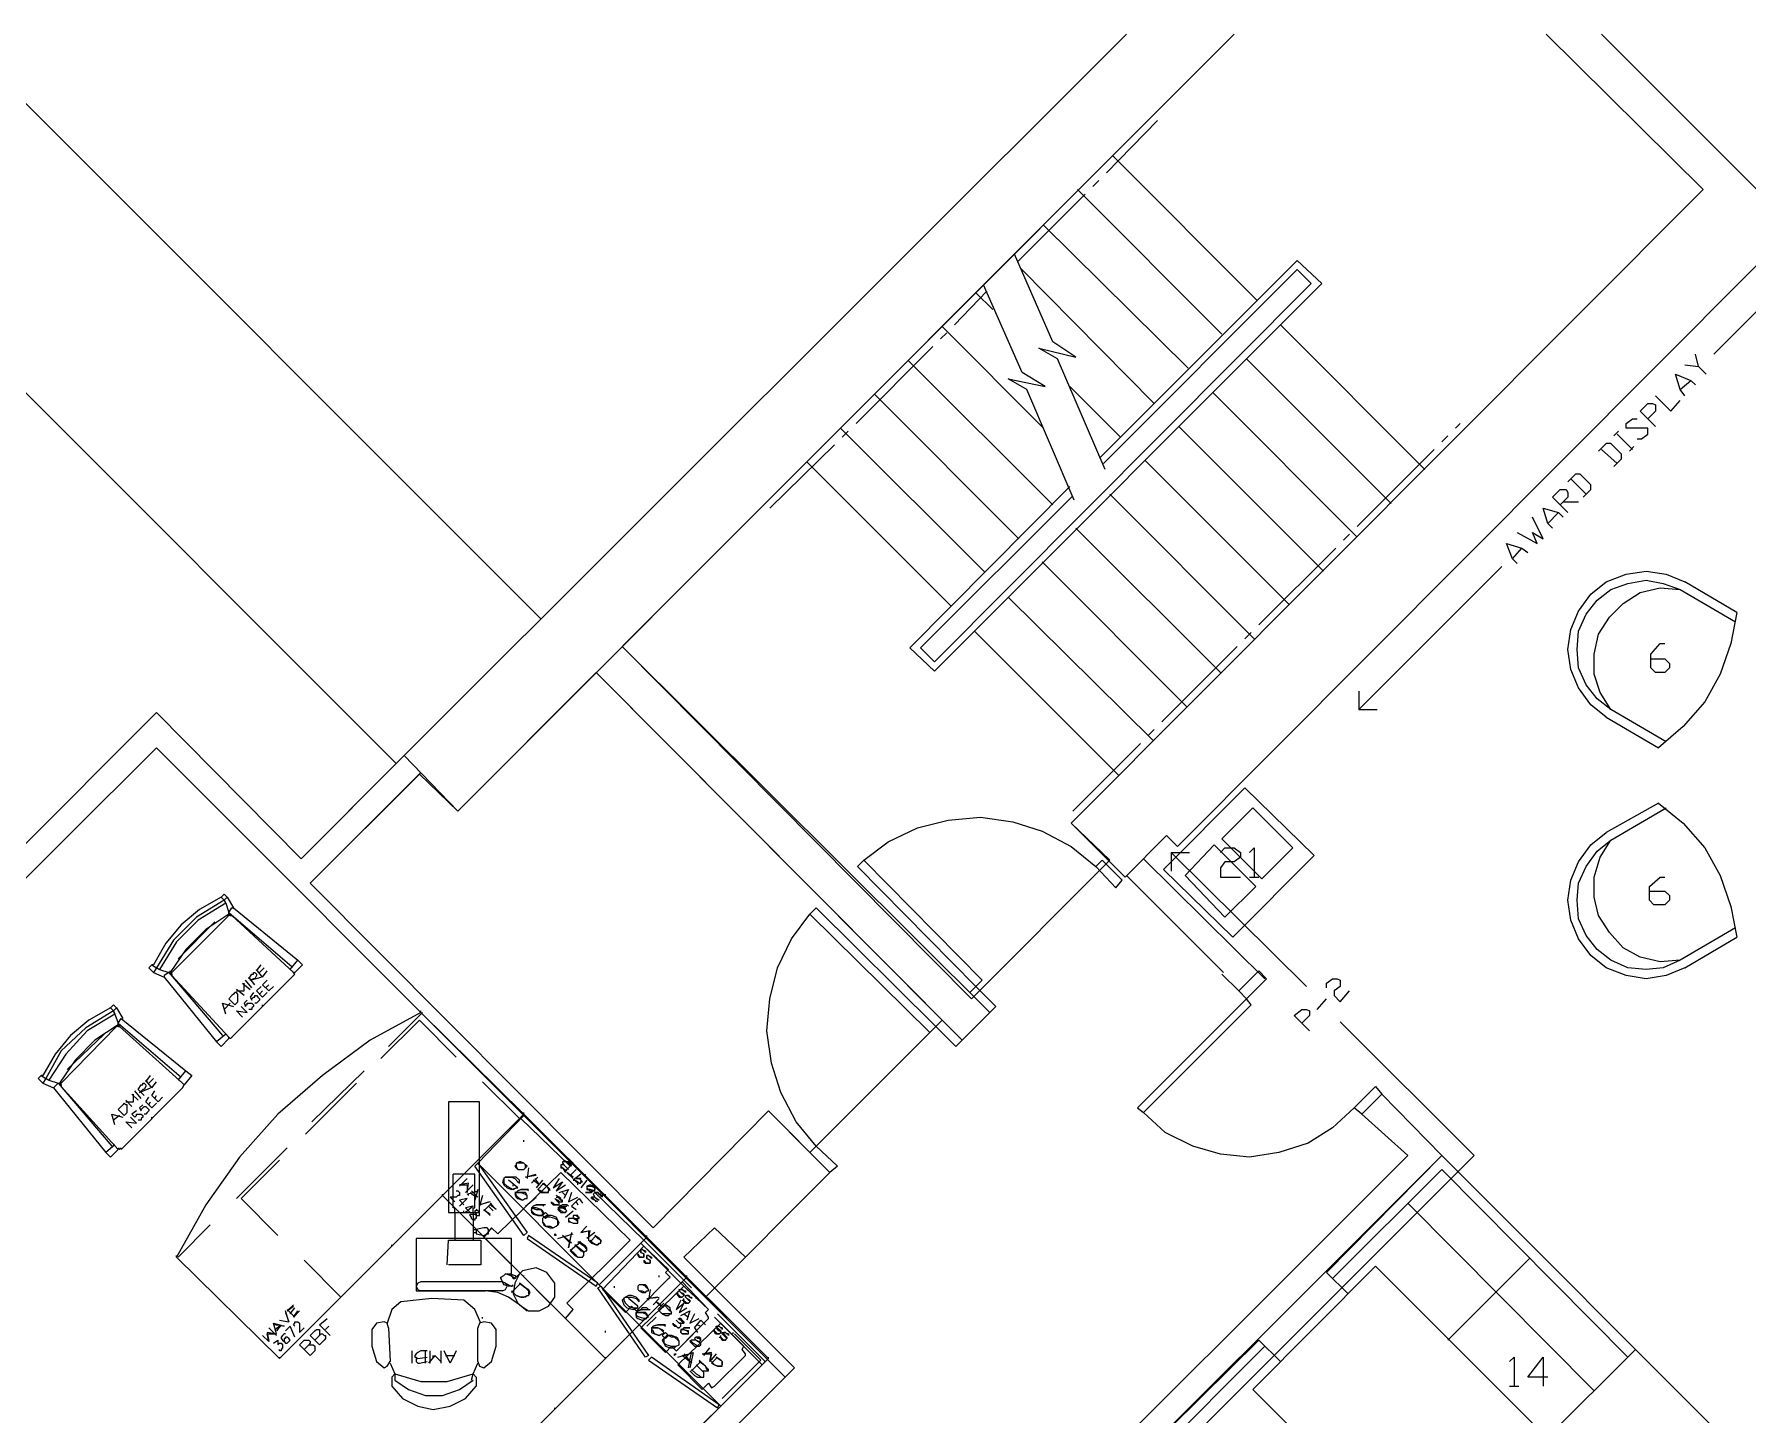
# Model space of a CAD drawing. Header units: feet. Extents: x -129 to 1418, y -45 to 813.
# Drawn here: x 693.4 to 1051.6, y 524.1 to 812.6 of the extents above; entities that cross this region are included whole.
import ezdxf

# ---------------------------------------------------------------- set-up
doc = ezdxf.new("R2010")
doc.units = ezdxf.units.FT
doc.layers.add('4TH_FLOOR_SQUARE_FOOTAGE', color=7, linetype='CONTINUOUS')

msp = doc.modelspace()

# ---------------------------------------------------------------- linework, layer by layer
at = {"layer": '4TH_FLOOR_SQUARE_FOOTAGE', "color": 7}
for points in [[(921.75, 812.57), (770.68, 661.82)], [(944.25, 812.57), (781.93, 650.25)], [(944.25, 812.57), (816.32, 684.64), (889.29, 611.03)], [(889.29, 611.03), (918.22, 639.96), (910.18, 647.68), (1042.29, 780.11), (1009.5, 812.57)], [(1042.29, 780.11), (1009.5, 812.57)], [(1057.4, 776.25), (1021.07, 812.57)], [(686.47, 803.25), (799.29, 690.43)], [(917.57, 783.64), (928.18, 794.57)], [(949.07, 756.96), (918.86, 787.18)], [(930.11, 645.11), (932.36, 642.86), (1072.5, 783.32), (1071.22, 784.61)], [(914.68, 780.75), (915.97, 782.03)], [(932.36, 642.86), (1072.5, 783.32)], [(898.93, 765), (913.07, 779.14)], [(910.18, 647.68), (1042.29, 780.11)], [(941.68, 749.89), (911.47, 780.11)], [(1074.43, 775.61), (1044.54, 745.71)], [(934.61, 742.82), (904.4, 772.71)], [(917.25, 721.61), (907.29, 744.75), (903.43, 747), (911.15, 745.07), (906.32, 748.28), (898.29, 766.61)], [(927.54, 735.43), (899.57, 763.71)], [(916.29, 724.18), (957.43, 765.32)], [(916.93, 722.89), (957.43, 763.39)], [(957.43, 765.32), (962.57, 760.5)], [(957.43, 763.39), (960.32, 760.5)], [(881.57, 681.43), (960.32, 760.5)], [(881.57, 679.5), (962.57, 760.5)], [(910.82, 715.18), (900.86, 738.32), (897, 740.57), (904.72, 738.96), (899.9, 741.86), (891.86, 760.18)], [(885.75, 751.82), (892.5, 758.89)], [(893.79, 755.03), (890.25, 758.57)], [(882.86, 748.93), (884.15, 750.21)], [(904.4, 730.28), (883.18, 751.5)], [(984.11, 721.61), (953.9, 751.82)], [(865.18, 731.25), (881.25, 747.32)], [(1041.32, 743.14), (1040.68, 745.71)], [(769.07, 660.21), (686.47, 742.82)], [(906.32, 714.21), (876.11, 744.43)], [(977.04, 714.53), (946.82, 744.75)], [(1038.43, 743.46), (1041.32, 743.14), (1042.93, 741.53)], [(920.47, 728.36), (909.86, 738.96)], [(1038.43, 737.03), (1037.47, 738.32), (1036.5, 741.53), (1039.72, 740.25), (1040.68, 739.28)], [(1037.47, 738.32), (1039.72, 740.25)], [(899.25, 707.14), (869.04, 737.36)], [(969.97, 707.46), (939.75, 737.68)], [(1032.32, 730.61), (1029.11, 733.82), (1030.72, 735.43), (1031.68, 735.43), (1032.32, 735.11), (1032.32, 733.82), (1030.72, 732.21)], [(1032.32, 737.03), (1035.54, 733.82), (1037.47, 736.07)], [(990.54, 730.28), (991.5, 731.25)], [(1028.47, 728.03), (1029.43, 728.03), (1030.72, 729), (1030.72, 730.28), (1026.22, 730.28), (1026.22, 731.25), (1027.5, 732.21), (1028.47, 732.21)], [(892.18, 700.07), (861.97, 730.28)], [(862.29, 728.36), (863.57, 729.64)], [(962.9, 700.39), (932.68, 730.61)], [(987.65, 727.39), (988.93, 728.68)], [(1023.65, 728.68), (1024.61, 729.64)], [(1024.29, 729), (1027.5, 725.78)], [(847.18, 713.57), (860.68, 726.75)], [(969.97, 709.71), (986.04, 725.78)], [(1023.65, 722.25), (1025.25, 723.86), (1025.25, 724.82), (1023, 727.07), (1022.04, 727.07), (1020.43, 725.46)], [(1021.07, 725.78), (1024.29, 722.89)], [(1026.86, 725.46), (1027.82, 726.43)], [(854.9, 723.21), (885.11, 693)], [(955.82, 693.32), (925.61, 723.53)], [(1017.22, 715.82), (1018.82, 717.43), (1018.82, 718.39), (1016.57, 720.64), (1015.61, 720.64), (1014, 719.03)], [(876.43, 684.32), (909.86, 718.07)], [(1014, 712.61), (1010.79, 715.82), (1012.4, 717.43), (1013.68, 717.43), (1014, 716.78), (1014, 715.82), (1012.4, 714.21)], [(1014.65, 719.68), (1017.86, 716.46)], [(878.68, 684.32), (910.5, 716.14)], [(948.43, 686.25), (918.22, 716.46)], [(1010.79, 709.39), (1009.82, 710.36), (1008.86, 713.57), (1012.07, 712.61), (1013.04, 711.64)], [(1013.04, 714.86), (1016.25, 714.86)], [(941.36, 679.18), (911.15, 709.39)], [(1003.4, 708.43), (1007.57, 706.18), (1006.61, 708.43), (1008.86, 707.14), (1006.61, 711.64)], [(1009.82, 710.36), (1012.07, 712.61)], [(967.07, 706.82), (968.36, 708.11)], [(1003.4, 702), (1002.43, 702.96), (1001.15, 706.18), (1004.36, 705.21), (1005.65, 704.25)], [(934.29, 672.11), (904.07, 702.32)], [(949.4, 689.14), (965.47, 705.21)], [(1002.43, 702.96), (1004.36, 705.21)], [(970.29, 671.46), (1000.18, 701.36)], [(1022.04, 669.86), (1018.82, 672.43), (1016.25, 675.96), (1014.65, 679.82), (1014, 684), (1014.65, 688.18), (1016.25, 692.03), (1018.82, 695.57), (1022.04, 698.14), (1026.22, 699.75), (1030.4, 700.39), (1034.57, 699.75), (1038.43, 698.14)], [(1023, 671.46), (1020.11, 673.71), (1017.86, 676.61), (1016.25, 680.14), (1015.93, 684), (1016.25, 687.86), (1017.86, 691.39), (1020.11, 694.28), (1023, 696.53), (1026.54, 697.82), (1030.4, 698.46), (1033.93, 697.82), (1037.47, 696.53)], [(1034.57, 664.71), (1023, 671.46), (1020.75, 675), (1019.47, 678.86), (1019.47, 683.03), (1020.43, 687.21), (1022.68, 690.75), (1025.57, 693.64), (1029.11, 695.89), (1033.29, 696.86), (1037.47, 696.53)], [(1037.47, 696.53), (1049.04, 689.78)], [(1049.36, 691.71), (1038.43, 698.14)], [(927.22, 665.03), (897, 694.93)], [(1049.36, 691.71), (1048.07, 685.28), (1045.82, 678.86), (1042.61, 673.07), (1038.11, 667.93), (1032.97, 663.43)], [(889.93, 687.86), (920.15, 657.64)], [(893.15, 608.14), (816.32, 684.64)], [(881.57, 679.5), (876.43, 684.32)], [(881.57, 681.43), (878.68, 684.32)], [(929.15, 668.89), (944.9, 684.64)], [(946.5, 686.25), (947.79, 687.53)], [(1031.36, 682.07), (1034.25, 682.07), (1035.22, 681.11), (1035.22, 680.14), (1034.25, 679.18), (1032.32, 679.18), (1031.36, 680.14), (1031.36, 683.03), (1033.29, 685.28), (1034.25, 685.28)], [(810.86, 679.18), (887.36, 602.36)], [(970.29, 675.32), (970.29, 671.46), (974.15, 671.46)], [(718.93, 670.82), (659.15, 611.03)], [(769.07, 660.21), (749.15, 640.28), (718.93, 670.82)], [(926.25, 666), (927.54, 667.28)], [(1022.04, 669.86), (1032.97, 663.43)], [(718.93, 663.43), (662.68, 607.5)], [(722.47, 659.89), (718.93, 663.43)], [(910.5, 650.25), (924.65, 664.39)], [(850.4, 531.96), (722.47, 659.89)], [(749.15, 640.28), (770.68, 661.82)], [(770.68, 661.82), (781.93, 650.25)], [(751.07, 635.14), (774.22, 658.28)], [(866.79, 639.96), (871.93, 643.82), (878.04, 646.71), (884.47, 648.32), (891.22, 648.96), (897.97, 648), (904.07, 646.07), (910.18, 642.86), (915.32, 638.68)], [(941.68, 644.46), (948.11, 650.89)], [(948.11, 650.89), (956.47, 642.53)], [(1032.97, 651.86), (1022.04, 645.75)], [(1023, 644.14), (1034.57, 650.89)], [(1032.97, 651.86), (1038.11, 647.68), (1042.61, 642.53), (1045.82, 636.75), (1048.07, 630.32), (1049.36, 623.89)], [(910.18, 647.68), (921.43, 636.43)], [(921.43, 636.43), (930.11, 645.11)], [(1038.43, 617.46), (1034.57, 615.86), (1030.4, 615.21), (1026.22, 615.86), (1022.04, 617.46), (1018.82, 620.03), (1016.25, 623.57), (1014.65, 627.43), (1014, 631.61), (1014.65, 635.78), (1016.25, 639.64), (1018.82, 643.18), (1022.04, 645.75)], [(959.36, 613.61), (931.07, 641.57), (931.07, 637.71)], [(931.07, 641.57), (934.93, 641.57)], [(948.75, 634.5), (940.07, 643.18), (933.97, 636.75)], [(941.36, 641.57), (942.32, 642.53), (944.25, 642.53), (945.54, 641.57), (945.54, 640.61), (944.25, 639.64), (942.32, 639.64), (941.36, 638.36), (941.36, 636.43), (945.54, 636.43)], [(941.68, 644.46), (950.04, 636.11)], [(947.47, 641.57), (948.43, 642.53), (948.43, 636.43)], [(950.04, 636.11), (956.47, 642.53)], [(1037.47, 619.07), (1033.93, 617.46), (1030.4, 617.14), (1026.54, 617.46), (1023, 619.07), (1020.11, 621.32), (1017.86, 624.21), (1016.25, 627.75), (1015.93, 631.61), (1016.25, 635.14), (1017.86, 638.68), (1020.11, 641.89), (1023, 644.14)], [(1049.04, 625.82), (1037.47, 619.07), (1033.29, 618.75), (1029.11, 619.71), (1025.57, 621.64), (1022.68, 624.86), (1020.43, 628.39), (1019.47, 632.25), (1019.47, 636.43), (1020.75, 640.61), (1023, 644.14)], [(925.29, 640.28), (950.68, 615.21)], [(846.86, 587.57), (822.75, 563.14), (751.07, 635.14)], [(921.75, 636.75), (942, 616.5)], [(942.32, 628.07), (933.97, 636.75)], [(942.32, 628.07), (948.75, 634.5)], [(947.47, 636.43), (949.4, 636.43)], [(1031.04, 633.53), (1034.25, 633.53), (1035.22, 632.57), (1035.22, 631.61), (1034.25, 630.64), (1032, 630.64), (1031.04, 631.61), (1031.04, 634.5), (1033.29, 636.43), (1034.25, 636.43)], [(732.43, 632.25), (727.93, 629.68), (724.07, 626.46), (720.86, 622.61), (718.29, 618.11), (717.97, 618.11), (717.32, 617.46), (718.29, 616.5), (720.54, 615.53), (731.47, 602.03), (732.43, 601.07), (734.04, 602.68), (734.04, 603), (734.36, 602.68), (734.68, 603)], [(733.07, 631.61), (727.29, 628.07), (722.47, 623.25), (718.93, 617.46), (718.29, 616.5)], [(733.4, 630.96), (727.61, 627.43), (723.11, 622.93), (719.57, 617.14)], [(732.43, 632.25), (733.07, 632.89), (733.72, 632.25), (735, 630), (748.5, 619.07), (749.47, 618.11), (747.86, 616.5), (747.54, 616.5)], [(732.43, 632.25), (733.07, 631.61), (733.4, 630.96)], [(733.4, 630.96), (733.07, 631.61), (733.72, 632.25)], [(733.4, 630.96), (734.04, 629.03), (747.22, 617.78)], [(734.04, 628.71), (729.22, 625.5), (725.04, 621.32), (721.82, 616.5), (721.5, 616.5)], [(734.04, 628.39), (722.15, 616.5)], [(723.43, 619.39), (731.15, 627.11)], [(734.36, 628.39), (733.72, 628.39)], [(734.04, 629.03), (734.68, 630), (735, 630)], [(734.04, 628.71), (734.04, 629.03)], [(734.04, 628.71), (734.04, 628.39)], [(734.36, 628.71), (734.36, 628.39), (734.68, 628.39)], [(747.54, 615.86), (747.86, 616.18), (747.54, 616.5), (734.68, 628.39)], [(856.82, 580.18), (852.65, 585.32), (849.43, 591.43), (847.5, 597.53), (846.54, 604.28), (847.18, 611.03), (848.79, 617.46), (851.68, 623.57), (855.54, 628.71)], [(1038.43, 617.46), (1049.36, 623.89)], [(717.97, 618.11), (718.93, 617.46), (719.57, 617.14)], [(719.57, 617.14), (718.93, 617.46)], [(719.57, 617.14), (721.5, 616.5), (732.75, 603.32)], [(721.5, 616.5), (720.54, 615.86), (720.54, 615.53)], [(721.82, 616.5), (721.82, 616.82)], [(721.82, 616.5), (722.15, 616.18)], [(721.82, 616.18), (722.15, 616.18), (722.15, 616.5)], [(722.15, 616.18), (722.15, 615.86)], [(738.22, 615.21), (738.86, 616.18), (739.18, 616.18), (739.18, 616.5), (739.5, 616.5), (739.82, 616.18), (739.82, 615.86), (739.5, 615.21), (739.18, 615.21), (738.54, 614.89), (740.79, 615.53)], [(739.82, 616.82), (740.79, 618.11)], [(741.11, 615.53), (739.82, 617.14)], [(741.43, 617.46), (740.47, 616.5)], [(741.11, 615.53), (742.07, 616.82)], [(746.9, 617.14), (748.5, 619.07)], [(945.22, 612.64), (941.68, 616.18)], [(949.4, 616.82), (945.22, 612.64)], [(951, 615.21), (949.4, 616.82)], [(734.04, 603), (722.15, 615.86)], [(747.54, 615.86), (734.68, 603)], [(735.65, 612.64), (737.25, 612.64), (737.25, 614.25)], [(737.25, 611.68), (735.65, 612.96)], [(736.93, 614.25), (738.54, 612.96)], [(738.86, 613.28), (737.57, 614.89)], [(739.5, 613.93), (738.22, 615.53)], [(741.11, 611.36), (739.82, 612.64), (740.79, 613.61)], [(740.47, 612), (741.11, 612.64)], [(742.4, 612.64), (741.11, 613.93), (742.07, 614.89)], [(741.75, 613.28), (742.4, 613.93)], [(742.4, 612.64), (743.36, 613.61)], [(947.79, 609.75), (946.82, 611.03), (945.22, 612.64)], [(946.82, 611.03), (951, 615.21)], [(963.54, 613.28), (963.54, 614.25), (964.82, 615.21), (965.79, 615.21), (966.43, 614.89), (966.43, 613.61), (965.15, 612.64), (965.15, 611.68), (966.43, 610.39), (968.36, 612.64)], [(709.29, 609.11), (704.79, 606.53), (700.93, 603.32), (697.72, 599.46), (695.15, 594.96), (694.82, 594.96), (694.18, 594.32), (695.15, 593.36), (697.4, 592.39), (708.32, 578.89), (709.29, 577.93), (710.9, 579.53)], [(709.29, 609.11), (709.93, 609.75), (710.57, 609.11), (711.86, 606.86)], [(709.29, 609.11), (709.93, 608.46), (710.25, 607.82)], [(710.25, 607.82), (709.93, 608.46), (710.57, 609.11)], [(733.4, 607.82), (732.75, 610.07), (735, 609.43)], [(734.36, 610.07), (733.07, 608.78)], [(736.93, 607.18), (735.65, 608.46), (737.9, 608.14), (736.61, 609.43)], [(737.9, 610.71), (737.25, 610.07), (737.57, 609.43), (737.57, 609.75), (737.9, 609.75), (737.9, 610.07), (738.22, 610.07), (738.54, 610.07), (738.86, 610.07), (739.18, 609.75), (739.18, 609.43), (738.86, 609.11), (738.86, 608.78), (738.54, 608.78), (738.22, 608.78)], [(739.18, 612.32), (738.54, 611.36), (738.86, 610.71), (738.86, 611.03), (739.18, 611.36), (739.5, 611.36), (739.5, 611.68), (739.82, 611.68), (740.15, 611.36), (740.47, 611.03), (740.47, 610.71), (740.15, 610.39), (739.82, 610.07), (739.5, 610.07)], [(741.11, 611.36), (742.07, 612.32)], [(741.11, 609.43), (741.11, 609.75)], [(946.82, 611.03), (924, 588.21), (925.29, 587.25)], [(969.32, 588.21), (964.82, 584.03), (959.68, 580.82), (953.57, 578.89), (947.47, 577.93), (941.36, 578.57), (935.57, 580.18), (929.79, 583.07), (925.29, 587.25), (947.79, 609.75)], [(961.61, 608.78), (963.54, 611.03)], [(709.93, 608.46), (704.15, 604.93), (699, 600.11), (695.79, 594.32), (695.15, 593.36)], [(710.25, 607.82), (704.47, 604.28), (699.97, 599.46), (696.43, 594)], [(710.9, 605.57), (706.07, 602.36), (701.9, 598.18), (698.68, 593.36)], [(710.25, 607.82), (710.9, 605.89), (724.07, 594.64)], [(710.9, 605.89), (711.54, 606.86)], [(710.9, 605.57), (710.9, 605.89)], [(710.9, 605.57), (710.9, 605.25)], [(711.22, 605.57), (710.9, 605.25), (711.22, 605.25)], [(711.54, 606.86), (725.04, 595.93), (726.32, 594.96), (724.72, 593.03), (724.4, 593.36)], [(774.22, 608.14), (763.61, 602.36), (753.65, 594.96), (744.32, 586.93), (736.29, 577.93), (729.22, 567.96), (723.11, 557.03)], [(765.86, 598.5), (773.9, 606.53)], [(767.47, 601.07), (774.54, 608.14)], [(773.9, 606.53), (781.61, 598.82)], [(774.22, 608.14), (774.22, 608.46)], [(774.22, 608.14), (795.75, 586.93)], [(887.36, 602.36), (893.15, 608.14)], [(960, 604.28), (956.79, 607.5), (958.4, 608.78), (959.36, 608.78), (960, 608.46), (960, 607.5), (958.4, 605.89)], [(994.4, 578.25), (966.43, 606.21)], [(710.57, 605.25), (699, 593.36)], [(700.29, 596.25), (708, 603.64)], [(710.9, 605.25), (710.57, 605.25)], [(724.4, 592.39), (724.72, 593.03), (724.4, 593.36), (711.22, 605.25)], [(733.4, 603.64), (731.47, 602.03)], [(694.82, 594.96), (695.79, 594.32), (696.43, 594)], [(716.68, 593.68), (717.65, 594.96)], [(723.43, 594), (725.04, 595.93)], [(751.4, 585.32), (762.32, 595.93)], [(696.43, 594), (695.79, 594.32)], [(696.43, 594), (698.36, 593.36), (709.61, 580.18)], [(698.36, 593.36), (697.4, 592.39)], [(698.36, 593.36), (699, 593.03)], [(698.36, 593.36), (698.68, 593.36)], [(698.68, 593.03), (699, 593.03), (699, 593.36)], [(699, 593.03), (699, 592.71)], [(710.9, 579.53), (699, 592.71)], [(724.4, 592.39), (711.54, 579.53)], [(712.5, 589.5), (714.11, 589.5), (714.11, 591.11)], [(713.79, 591.11), (715.07, 589.82)], [(715.72, 590.14), (714.43, 591.75)], [(716.36, 590.78), (715.07, 592.07), (715.72, 593.03), (716.04, 593.03), (716.04, 593.36), (716.36, 593.36), (716.68, 593.03), (716.68, 592.71), (716.36, 592.07), (716.04, 592.07), (715.4, 591.43), (717.65, 592.39)], [(717.97, 592.39), (716.68, 594)], [(718.29, 594.32), (717.32, 593.36)], [(717.97, 592.39), (718.93, 593.68)], [(719.25, 589.5), (717.97, 590.78), (718.61, 591.75)], [(750.11, 582.75), (760.72, 593.36)], [(787.07, 593.68), (794.79, 585.96)], [(970.93, 586.93), (969.32, 588.21), (973.82, 592.71)], [(975.11, 591.11), (970.93, 586.93)], [(973.82, 592.71), (975.11, 591.11)], [(987.65, 578.25), (975.11, 591.11)], [(713.79, 588.53), (712.5, 589.82)], [(714.75, 587.57), (713.79, 586.93), (714.43, 586.28), (714.75, 586.61), (714.75, 586.93), (715.07, 586.93), (715.4, 586.93), (715.72, 586.93), (716.04, 586.61), (716.04, 586.28), (715.72, 585.96), (715.72, 585.64), (715.4, 585.64), (715.07, 585.64)], [(716.04, 588.86), (715.4, 588.21), (715.72, 587.57), (715.72, 587.89), (716.04, 588.21), (716.36, 588.53), (716.68, 588.53), (717, 588.21), (717.32, 587.89), (717.32, 587.57), (717, 587.25), (716.68, 586.93), (716.36, 586.93)], [(717.97, 588.21), (716.68, 589.5), (717.32, 590.46)], [(717.32, 588.86), (717.65, 589.5)], [(717.97, 588.21), (718.93, 589.18)], [(718.61, 590.14), (718.93, 590.78)], [(719.25, 589.5), (720.22, 590.46)], [(846.86, 587.57), (859.72, 574.71)], [(710.25, 584.68), (709.61, 586.93), (711.86, 586.28)], [(711.22, 586.61), (709.93, 585.64)], [(713.79, 584.03), (712.5, 585.32), (714.75, 585), (713.47, 586.28)], [(717.97, 585.96), (717.97, 586.28)], [(744.65, 535.82), (795.75, 586.93)], [(829.82, 552.86), (795.75, 586.93), (778.72, 569.89)], [(811.5, 551.25), (786.11, 576.64), (795.75, 586.61)], [(795.75, 586.61), (795.11, 585.96)], [(795.11, 585.96), (805.4, 576)], [(795.75, 586.93), (795.75, 587.25)], [(795.75, 586.61), (795.75, 586.93)], [(806.04, 576.64), (795.75, 586.61)], [(795.75, 586.61), (821.47, 561.21)], [(980.57, 578.25), (970.93, 586.93)], [(710.25, 580.5), (708.32, 578.89)], [(795.75, 581.14), (795.75, 581.46)], [(980.57, 578.25), (558.86, 157.18)], [(987.65, 578.25), (565.93, 157.18), (957.75, 548.36)], [(710.9, 579.86), (711.22, 579.53), (711.54, 579.86)], [(735.65, 569.25), (746.25, 579.86)], [(736.61, 569.25), (744.65, 577.28)], [(796.07, 575.68), (796.07, 576), (796.07, 576.32), (795.75, 576.64), (795.11, 576.64), (794.79, 576.64), (794.15, 576.64), (794.15, 576.32), (793.82, 576), (794.15, 575.68), (794.47, 575.36), (795.11, 575.36), (795.43, 575.36), (795.75, 575.36), (796.07, 575.68), (796.4, 576), (796.07, 576.32), (795.75, 576.64), (795.11, 576.96), (794.79, 576.96), (794.15, 576.64)], [(805.72, 576.32), (805.07, 576.96), (804.75, 576.96), (804.11, 577.28), (804.11, 576.96), (803.79, 576.96), (803.79, 576.64), (804.11, 576.32), (805.07, 575.36), (804.11, 576.32), (803.79, 576.32), (803.47, 576.32), (803.47, 576), (803.47, 575.68), (803.79, 575.68), (804.43, 574.71)], [(805.72, 576), (805.07, 576.64), (804.75, 576.96), (804.43, 576.96), (804.11, 576.96)], [(994.4, 578.25), (858.75, 442.61)], [(968.04, 549.32), (963.54, 553.82), (987.65, 578.25), (1048.07, 517.82), (1023.97, 493.71), (1019.15, 498.21)], [(781.29, 566.36), (781.29, 567.32), (780.97, 567.32), (780.97, 574.39)], [(785.15, 566.36), (785.15, 567.32), (785.47, 567.32), (785.47, 574.39), (780.97, 574.39)], [(782.25, 571.82), (783.86, 573.43)], [(795.75, 561.53), (785.47, 576), (786.11, 576.64)], [(786.11, 576.64), (796.4, 562.18)], [(798.32, 550.28), (804.43, 544.18), (806.04, 546.11), (804.75, 547.39), (817.93, 560.57), (803.47, 574.71), (790.29, 561.86), (789, 563.14), (787.4, 561.21)], [(791.9, 573.75), (792.22, 573.75), (793.18, 573.75), (793.82, 573.43), (794.47, 572.78), (794.79, 572.46), (794.79, 573.11), (794.15, 573.75), (793.18, 573.75), (792.22, 573.75), (791.9, 573.75), (791.57, 573.43), (791.25, 572.78), (791.57, 572.14), (792.22, 571.5), (793.18, 571.18), (794.15, 571.5)], [(791.57, 573.43), (791.57, 572.78), (791.57, 572.46), (792.22, 571.82), (793.5, 571.18), (794.15, 571.5), (794.47, 571.5), (792.54, 573.11)], [(794.15, 576.32), (794.15, 576), (794.47, 575.36), (795.11, 575.36), (795.43, 575.36), (795.75, 575.36)], [(798.32, 574.07), (796.07, 573.75), (798.32, 574.39)], [(796.72, 575.68), (796.4, 573.43)], [(797.36, 572.46), (798.65, 573.75)], [(798, 573.43), (798.97, 572.14), (797.68, 573.11)], [(803.15, 573.43), (801.86, 571.5), (803.79, 572.78), (802.5, 570.86), (804.43, 572.14)], [(803.47, 576.32), (803.47, 576), (803.79, 575.68), (804.75, 575.03)], [(804.43, 575.03), (805.72, 576.32)], [(806.04, 573.75), (804.75, 574.71), (806.04, 573.43)], [(806.68, 575.36), (805.4, 574.07)], [(807.65, 574.39), (806.04, 573.11), (806.36, 573.11), (806.68, 572.78), (807.32, 572.46), (807.65, 572.46), (807.65, 572.78), (807.97, 572.78), (807.65, 573.11), (807.65, 573.43), (807, 573.43), (806.68, 573.43), (807, 573.43), (807.32, 573.43), (807.65, 573.11), (807.65, 572.78)], [(807.65, 572.46), (807.32, 572.46), (807, 572.78), (806.36, 573.11), (806.36, 573.43)], [(808.61, 574.07), (808.61, 574.39)], [(833.68, 548.68), (859.72, 574.71)], [(1026.54, 536.14), (987.65, 575.36), (964.82, 552.53)], [(778.72, 569.89), (778.72, 570.21)], [(812.79, 535.82), (778.72, 569.89)], [(781.61, 570.86), (781.93, 570.86), (782.25, 570.53), (782.25, 570.21), (782.25, 569.89), (781.93, 569.89), (781.61, 569.57), (780.32, 569.57), (781.29, 568.61)], [(785.15, 572.14), (783.54, 570.53)], [(783.86, 570.21), (786.11, 570.86)], [(784.18, 569.89), (784.18, 570.21)], [(784.5, 570.53), (785.79, 569.57)], [(786.11, 569.57), (784.82, 570.86)], [(786.11, 571.18), (785.47, 568.93), (786.11, 570.86)], [(787.07, 569.89), (786.43, 567.64)], [(793.5, 571.82), (793.5, 572.14)], [(796.72, 571.18), (796.07, 571.18), (795.43, 571.18), (795.11, 571.18), (794.47, 570.86), (794.15, 570.53), (793.82, 570.21), (794.15, 569.57), (794.47, 569.25), (795.43, 568.93), (796.07, 569.25), (796.4, 569.25), (796.4, 569.57), (796.4, 569.89), (796.07, 570.53), (795.11, 570.53), (793.82, 570.53), (795.11, 570.53), (796.07, 570.21), (796.4, 569.89)], [(796.07, 569.25), (795.43, 568.93), (794.79, 569.25), (794.15, 569.89), (794.15, 570.21)], [(794.47, 570.86), (795.11, 571.18), (796.07, 571.18), (796.4, 571.18), (796.72, 570.86)], [(799.61, 573.11), (798.32, 571.5)], [(798.65, 571.18), (799.29, 570.53), (799.93, 570.53), (800.25, 570.53), (800.9, 570.53), (800.9, 570.86), (801.22, 571.18), (800.9, 571.5), (800.57, 571.82), (799.93, 572.46)], [(800.9, 570.53), (800.57, 570.53), (799.93, 570.53), (799.29, 570.86), (798.65, 571.18), (799.93, 572.46)], [(799.61, 572.46), (800.57, 571.82), (800.9, 571.18), (800.9, 570.86)], [(801.54, 568.61), (801.54, 568.28), (801.86, 567.96), (802.5, 567.96), (802.82, 567.96), (803.15, 567.96), (803.15, 568.28), (802.82, 568.61), (802.18, 569.25), (802.82, 568.93), (803.15, 568.61), (803.47, 568.61), (803.79, 568.61), (803.79, 568.93), (803.47, 568.93), (803.47, 569.25), (803.15, 569.57), (802.5, 569.89)], [(803.15, 570.53), (805.07, 571.18), (804.11, 569.25)], [(803.79, 570.53), (804.43, 569.89)], [(805.72, 570.53), (805.07, 568.61), (807, 569.57)], [(807, 572.14), (807, 572.46)], [(808.93, 573.11), (807.65, 571.5)], [(810.22, 570.86), (809.57, 570.53), (809.25, 570.53), (808.93, 570.53), (808.61, 570.53), (808.93, 570.53), (809.57, 570.53), (809.9, 570.53), (810.22, 570.86), (810.54, 570.86), (810.54, 571.18), (810.54, 571.5), (810.22, 571.82), (809.57, 572.14), (808.93, 571.82), (808.93, 571.5), (808.93, 571.18), (809.25, 571.18), (809.57, 570.86), (810.54, 570.86), (809.57, 571.18), (809.25, 571.18), (808.93, 571.5)], [(808.93, 571.82), (809.57, 571.82), (809.9, 571.82), (810.54, 571.5), (810.54, 571.18)], [(812.15, 569.57), (812.15, 569.89), (811.82, 569.89), (811.82, 570.21), (811.5, 570.21), (811.18, 570.53), (810.54, 570.53), (810.22, 570.21), (810.54, 569.57), (811.5, 568.93)], [(810.54, 570.53), (820.82, 560.57), (821.47, 561.21)], [(810.54, 570.53), (811.18, 570.53), (811.5, 570.21), (811.82, 569.89), (811.82, 569.57)], [(821.47, 561.21), (811.18, 571.18)], [(812.79, 569.89), (812.79, 570.21)], [(744.32, 561.53), (736.61, 569.25)], [(781.29, 566.36), (781.29, 560.89)], [(783.86, 569.25), (782.25, 568.93), (783.22, 567.96)], [(783.86, 569.25), (782.25, 567.64)], [(783.22, 566.36), (783.22, 566.68)], [(785.15, 567.64), (783.54, 567.32), (784.5, 566.36)], [(785.15, 567.64), (783.54, 566.36)], [(785.15, 566.36), (785.15, 560.89)], [(788.68, 568.61), (786.43, 567.96), (788.36, 568.61)], [(787.4, 566.68), (789, 568.28)], [(788.68, 565.71), (787.4, 567), (788.68, 566.03)], [(788.36, 567.64), (789.32, 566.68)], [(788.68, 568.28), (789.97, 567), (788.68, 567.96)], [(796.07, 567.64), (798.32, 569.57)], [(800.25, 567.96), (799.93, 567.96), (799.61, 567.96), (798.65, 567.96), (798.32, 567.96), (797.68, 567.64), (797.36, 567.32), (797.36, 566.68), (797.36, 566.36), (797.68, 566.03), (798.65, 565.71), (799.61, 565.71), (799.61, 566.03), (799.93, 566.36), (799.61, 566.68), (799.29, 567), (798.32, 567.32), (797.36, 567.32), (798.32, 567), (799.29, 567), (799.61, 566.36)], [(799.61, 565.71), (798.97, 565.71), (798, 566.03), (797.36, 566.68), (797.36, 567)], [(797.68, 567.64), (798.32, 567.96), (799.29, 567.96), (799.61, 567.96), (799.93, 567.64)], [(802.82, 567.96), (802.5, 567.96), (802.18, 567.96), (801.86, 568.28), (801.54, 568.28), (801.54, 568.61)], [(802.5, 569.57), (802.82, 569.57), (803.47, 568.93), (803.79, 568.61)], [(805.07, 567.64), (804.75, 567.96), (804.43, 567.96), (804.11, 567.96), (803.79, 567.96), (803.15, 567.64), (803.15, 567.32), (802.82, 567), (803.15, 566.68), (803.47, 566.36), (804.11, 566.36), (804.43, 566.36), (804.75, 566.68), (804.43, 567), (804.43, 567.32), (803.79, 567.32), (802.82, 567.32), (803.79, 567.32), (804.43, 567), (804.75, 566.68)], [(803.15, 567.64), (803.79, 567.64), (804.43, 567.64), (804.75, 567.64)], [(804.43, 566.36), (804.11, 566.36), (803.47, 566.68), (803.15, 567), (803.15, 567.32)], [(804.43, 565.39), (806.04, 566.68)], [(805.72, 567.64), (807.32, 569.25), (807.97, 568.28)], [(805.72, 567.64), (806.68, 567)], [(806.68, 568.61), (807, 567.96)], [(811.18, 568.93), (810.54, 569.57), (810.22, 569.57), (809.9, 569.57), (809.9, 569.25), (810.54, 568.93), (810.86, 568.61)], [(811.18, 568.61), (810.54, 568.93), (810.22, 569.25), (809.9, 569.25), (809.9, 569.57)], [(1019.47, 529.07), (980.57, 568.28)], [(723.43, 557.03), (730.18, 563.78)], [(785.15, 562.82), (785.79, 562.82)], [(802.82, 563.78), (802.82, 564.11), (802.82, 564.75), (802.18, 565.07), (801.22, 565.39), (800.57, 565.39), (799.93, 565.39), (799.61, 565.07), (799.61, 564.43), (799.93, 563.78), (800.25, 563.46), (801.22, 563.14), (801.86, 563.14), (802.5, 563.46), (802.82, 563.78), (803.15, 564.11), (802.82, 564.75), (802.5, 565.39), (801.54, 565.71), (800.57, 565.71), (799.93, 565.39)], [(799.61, 565.07), (799.61, 564.43), (799.93, 564.11), (800.25, 563.46), (801.22, 563.46), (801.86, 563.14), (802.5, 563.46)], [(807, 564.43), (806.68, 564.75), (806.04, 565.07), (805.72, 565.07), (805.4, 565.07), (805.07, 565.07), (805.07, 564.75), (805.07, 564.43), (805.4, 564.43), (806.04, 564.11), (806.36, 564.11), (807, 564.11), (807, 564.43), (807, 564.75), (806.68, 564.75), (807, 565.07), (807.32, 565.07), (807.32, 565.39), (807, 565.39), (807, 565.71), (806.68, 565.71), (806.36, 565.71), (806.04, 565.71), (806.04, 565.39), (806.04, 565.07), (805.72, 565.07), (805.4, 565.07)], [(805.07, 565.07), (805.07, 564.75), (805.4, 564.43), (806.04, 564.11), (806.68, 564.11), (807, 564.11)], [(807.32, 565.07), (807, 565.39), (806.68, 565.71), (806.36, 565.71), (806.04, 565.71)], [(806.04, 565.39), (806.36, 565.07), (806.68, 565.07), (807, 565.07)], [(809.25, 560.89), (809.57, 562.5), (807.65, 562.18), (808.93, 563.46)], [(807.65, 562.18), (809.25, 562.5), (809.25, 560.57)], [(835.61, 550.61), (829.18, 557.03), (835.61, 563.14), (842.04, 557.03)], [(768.11, 559.28), (768.11, 559.61)], [(773.57, 560.89), (773.25, 560.89), (773.25, 560.57)], [(773.25, 560.57), (773.25, 550.28)], [(792.86, 560.89), (773.57, 560.89)], [(779.68, 555.43), (780, 560.57), (786.75, 560.57), (786.75, 555.43), (780, 555.43)], [(781.29, 560.89), (781.29, 560.57)], [(785.15, 562.18), (785.79, 562.18)], [(785.15, 560.89), (785.15, 560.57)], [(787.4, 561.21), (793.18, 555.43)], [(793.18, 560.57), (793.18, 560.89), (792.86, 560.89)], [(793.18, 553.18), (793.18, 560.57)], [(796.4, 562.18), (795.75, 561.53)], [(811.18, 551.57), (796.72, 561.53), (796.4, 560.89)], [(796.4, 560.89), (810.86, 550.93)], [(802.82, 560.89), (806.04, 561.86)], [(805.72, 559.93), (803.79, 561.53), (805.4, 559.93)], [(805.72, 562.18), (805.07, 558.96), (805.72, 561.86)], [(805.4, 558.32), (806.36, 557.36), (807, 557.03), (807.65, 557.03), (807.97, 557.03), (808.29, 557.36), (808.29, 557.68), (808.29, 558), (807.97, 558.32), (806.36, 559.61), (807.65, 558.32), (807.97, 558.32), (808.29, 558), (808.61, 558.32), (808.93, 558.32), (808.93, 558.64), (808.93, 558.96), (808.61, 559.28), (807.32, 560.25)], [(807.65, 560.25), (805.4, 558.32)], [(808.93, 558.32), (808.93, 558.64), (808.29, 559.28), (807, 560.25)], [(810.54, 562.18), (808.93, 560.89)], [(809.25, 560.57), (809.9, 559.93), (810.86, 559.61), (811.18, 559.61), (811.5, 559.93), (811.82, 559.93), (811.82, 560.25), (811.82, 560.57), (811.5, 560.89), (810.54, 561.53)], [(809.57, 560.25), (810.86, 561.53)], [(811.5, 559.93), (811.18, 559.61), (810.86, 559.61), (810.22, 559.93), (809.57, 560.57)], [(810.54, 561.53), (811.18, 560.89), (811.82, 560.57), (811.82, 560.25)], [(836.9, 525.86), (811.5, 551.25), (821.47, 561.21)], [(821.47, 561.21), (811.5, 551.25)], [(820.82, 559.28), (812.15, 550.28)], [(830.79, 550.61), (820.82, 560.57), (820.18, 559.93)], [(820.18, 559.93), (830.15, 549.96)], [(825.97, 554.46), (820.82, 559.28)], [(821.47, 561.21), (821.47, 561.53)], [(821.47, 561.21), (821.47, 561.53)], [(821.47, 561.21), (846.86, 535.82)], [(723.11, 557.03), (723.11, 557.36)], [(744.65, 535.82), (723.11, 557.03)], [(757.5, 548.68), (749.79, 556.39)], [(805.4, 558.64), (806.36, 557.68), (807, 557.03), (807.65, 557.03), (807.97, 557.03)], [(819.54, 557.68), (819.54, 557.36), (819.86, 557.03), (820.18, 557.03), (820.5, 557.03), (820.82, 557.03), (820.82, 557.36), (820.82, 557.68), (820.18, 558), (820.18, 558.32), (820.18, 558.64), (820.5, 558.64), (821.15, 558.32), (821.15, 558), (820.82, 558.32), (820.5, 558.64), (820.18, 558.64)], [(820.5, 557.03), (820.18, 557.03), (819.86, 557.03), (819.86, 557.36), (819.54, 557.68)], [(820.18, 558.32), (820.18, 558), (820.82, 557.68), (820.82, 557.36), (820.82, 557.03)], [(820.82, 556.39), (820.82, 556.07), (821.15, 555.75), (821.47, 555.75), (821.79, 555.75), (822.11, 555.75), (822.11, 556.07), (822.11, 556.39), (821.47, 556.71), (821.47, 557.03), (821.47, 557.36), (821.79, 557.36), (822.43, 557.03), (822.43, 556.71), (822.11, 557.03), (821.79, 557.36), (821.47, 557.36)], [(821.79, 555.75), (821.47, 555.75), (821.15, 555.75), (821.15, 556.07), (820.82, 556.39)], [(821.47, 557.03), (821.47, 556.71), (822.11, 556.39), (822.11, 556.07), (822.11, 555.75)], [(823.4, 556.71), (823.4, 557.03)], [(1005.97, 556.71), (988.93, 539.68)], [(791.25, 551.89), (774.22, 551.89), (773.57, 551.57), (773.25, 550.93), (773.57, 550.28), (774.22, 549.96)], [(778.72, 501.75), (829.82, 552.86)], [(793.5, 550.93), (793.18, 550.93), (792.54, 550.93), (791.57, 551.25), (791.25, 551.89), (790.93, 552.53), (790.93, 552.86), (791.57, 553.18), (791.9, 553.5), (792.86, 553.5), (793.82, 553.18), (794.15, 552.86)], [(790.93, 552.86), (790.93, 552.53), (791.25, 551.89), (791.9, 551.57), (792.54, 551.25), (793.18, 550.93), (793.5, 551.25)], [(791.25, 549.96), (791.9, 550.28), (792.22, 550.93), (791.9, 551.57), (791.25, 551.89)], [(794.15, 552.53), (793.5, 552.86), (792.86, 553.18), (791.9, 553.5), (791.57, 553.18)], [(793.18, 553.18), (793.5, 552.53), (793.82, 552.53), (794.15, 552.86)], [(794.79, 553.5), (793.82, 551.57), (793.5, 549.32), (794.47, 547.39), (796.4, 545.78)], [(795.43, 554.14), (794.15, 552.86)], [(800.57, 553.82), (798.32, 554.78), (795.43, 554.14)], [(795.75, 552.86), (795.75, 553.18)], [(795.75, 552.86), (795.75, 553.18)], [(802.18, 548.68), (802.18, 551.57), (800.57, 553.82)], [(829.82, 552.86), (812.79, 535.82)], [(819.54, 546.11), (825.97, 552.53)], [(824.04, 552.86), (824.04, 553.18)], [(826.29, 552.86), (825.32, 553.82), (825.97, 554.46)], [(825.97, 552.53), (826.29, 552.86)], [(828.86, 551.89), (834.32, 546.11)], [(829.82, 552.86), (829.82, 553.18)], [(829.82, 552.86), (829.82, 553.18)], [(829.82, 552.86), (846.86, 535.82)], [(783.22, 548.03), (776.47, 548.36), (770.04, 547.71)], [(773.25, 550.28), (773.25, 549.96), (773.57, 549.96)], [(773.57, 549.96), (787.72, 549.96)], [(791.25, 549.96), (774.22, 549.96)], [(794.79, 547.07), (792.54, 548.68), (790.29, 549.64), (787.72, 549.96)], [(793.18, 549.96), (794.15, 549), (795.11, 548.68), (795.75, 548.68), (796.4, 549), (796.72, 549), (797.04, 549.64), (796.72, 550.28), (796.07, 550.61), (794.79, 551.57)], [(793.18, 549.64), (795.11, 551.57)], [(796.4, 549), (796.07, 548.68), (795.11, 548.68), (794.15, 549), (793.18, 549.96)], [(794.79, 551.57), (796.07, 550.61), (796.72, 549.96), (796.72, 549.32)], [(794.79, 547.07), (796.72, 545.78), (798.97, 545.78), (800.9, 546.75), (802.18, 548.68)], [(810.86, 550.93), (811.18, 551.57)], [(821.15, 536.14), (811.18, 550.61), (811.82, 550.93)], [(811.82, 550.93), (821.79, 536.46)], [(812.15, 550.28), (816.97, 545.46), (818.25, 546.75), (819.22, 545.78)], [(814.72, 550.61), (814.72, 550.93)], [(816.97, 548.68), (817.61, 548.68), (818.25, 548.68), (819.22, 548.36), (819.86, 547.71), (819.86, 548.03), (819.22, 548.68), (818.25, 549), (817.61, 549), (816.97, 548.68), (816.65, 548.36), (816.32, 548.03), (816.65, 547.07), (817.29, 546.43), (818.57, 546.11), (819.54, 546.43)], [(816.65, 548.36), (816.65, 548.03), (816.97, 547.39), (817.61, 546.75), (818.57, 546.43), (819.54, 546.43), (819.54, 546.75), (817.61, 548.36)], [(821.79, 549.96), (821.79, 550.28), (821.47, 550.61), (821.15, 550.93), (820.5, 551.25), (820.18, 551.25), (819.86, 551.25), (819.54, 550.93), (819.54, 550.61), (819.54, 550.28), (819.86, 549.96), (820.5, 549.64), (821.15, 549.64), (821.47, 549.96), (821.79, 549.96), (821.79, 550.28), (821.47, 550.93), (821.15, 551.25), (820.82, 551.25), (820.18, 551.25), (819.86, 551.25)], [(819.54, 550.93), (819.54, 550.61), (819.54, 550.28), (819.86, 549.96), (820.5, 549.96), (821.15, 549.64), (821.47, 549.96)], [(829.18, 550.93), (820.18, 542.25)], [(821.47, 548.36), (824.04, 548.68)], [(822.11, 550.28), (821.79, 548.03)], [(823.72, 548.68), (821.79, 548.36)], [(822.75, 547.07), (824.04, 548.36)], [(827.57, 549.32), (827.9, 549.32), (827.9, 549), (828.22, 548.68), (828.54, 548.68), (828.86, 548.68), (829.18, 549), (829.18, 549.32), (828.54, 549.64), (828.22, 549.96), (828.22, 550.28), (828.54, 550.28), (828.86, 550.28), (829.18, 549.96), (829.5, 549.96), (829.5, 549.64), (829.18, 549.96), (828.86, 550.28), (828.54, 550.28)], [(828.86, 548.68), (828.54, 548.68), (828.22, 549), (827.9, 549), (827.9, 549.32), (827.9, 549.64)], [(828.22, 549.96), (828.54, 549.64), (828.86, 549.32), (829.18, 549.32), (829.18, 549)], [(828.86, 548.03), (829.18, 548.03), (829.18, 547.71), (829.5, 547.39), (829.82, 547.39), (830.15, 547.39), (830.47, 547.71), (830.47, 548.03), (829.82, 548.36), (829.5, 548.68), (829.5, 549), (829.82, 549), (830.15, 549), (830.47, 548.68), (830.79, 548.68), (830.79, 548.36), (830.47, 548.68), (830.15, 549), (829.82, 549)], [(834.32, 546.11), (829.18, 550.93)], [(830.15, 547.39), (829.82, 547.39), (829.5, 547.71), (829.18, 547.71), (829.18, 548.03), (829.18, 548.36)], [(829.5, 548.68), (829.82, 548.36), (830.15, 548.03), (830.47, 548.03), (830.47, 547.71)], [(831.75, 548.36), (831.75, 548.68)], [(834, 548.36), (834, 548.68)], [(834, 548.36), (834, 548.68)], [(835.61, 550.61), (852.32, 533.89)], [(744.65, 543.86), (746.57, 543.53), (745.93, 545.78)], [(745.93, 545.46), (746.57, 543.53)], [(747.54, 547.07), (746.25, 545.78), (747.54, 546.75)], [(747.86, 544.5), (746.25, 546.11)], [(746.9, 545.14), (747.86, 546.43)], [(748.82, 545.78), (747.54, 544.5), (748.5, 545.78)], [(770.04, 547.71), (768.11, 546.11), (767.15, 543.21)], [(786.75, 543.21), (785.47, 546.11), (783.22, 548.03)], [(821.79, 546.11), (821.47, 546.43), (820.5, 546.43), (820.18, 546.11), (819.54, 545.78), (819.22, 545.46), (819.22, 545.14), (819.22, 544.5), (819.54, 544.18), (820.5, 543.86), (821.47, 544.18), (821.47, 544.5), (821.79, 544.5), (821.47, 545.14), (821.15, 545.46), (820.5, 545.46), (819.22, 545.46), (820.5, 545.46), (821.15, 545.14), (821.47, 544.82)], [(819.22, 545.78), (819.54, 546.11)], [(821.47, 544.18), (820.82, 544.18), (819.86, 544.5), (819.22, 544.82), (819.22, 545.46)], [(819.54, 545.78), (820.5, 546.11), (821.15, 546.11), (821.47, 546.11), (821.79, 546.11), (822.11, 546.11)], [(824.68, 546.75), (823.4, 547.71), (824.36, 546.75)], [(825, 547.39), (823.72, 546.11)], [(824.04, 545.78), (824.68, 545.14), (825.32, 544.82), (825.97, 544.82), (826.29, 545.14), (826.61, 545.14), (826.61, 545.46), (826.29, 546.11), (826.29, 546.43), (825.32, 547.07)], [(826.29, 545.14), (825.97, 545.14), (825.32, 545.14), (824.68, 545.14), (824.04, 545.78), (825.32, 547.07)], [(825.32, 546.75), (825.97, 546.11), (826.29, 545.78), (826.61, 545.46)], [(828.54, 548.03), (827.57, 546.11), (829.18, 547.39), (828.22, 545.46), (829.82, 546.43)], [(828.54, 544.82), (830.47, 545.78), (829.82, 543.86)], [(829.18, 545.14), (830.15, 544.5)], [(831.43, 545.14), (830.47, 543.21), (832.4, 544.18)], [(834.32, 544.5), (833.68, 545.46), (834.32, 546.11)], [(846.22, 535.18), (836.25, 545.14)], [(743.68, 540.96), (742.07, 541.28), (742.4, 539.36), (741.11, 540.64)], [(742.4, 539.36), (742.07, 540.96), (744, 540.96)], [(742.4, 542.25), (744, 540.64)], [(744, 540.96), (743.36, 543.21), (745.61, 542.57), (743.36, 542.89)], [(743.68, 541.93), (744.97, 542.89), (744, 541.61)], [(745.93, 540.96), (745.61, 540.96), (745.29, 540.64), (744.97, 540.32), (744.97, 540), (745.29, 539.68), (745.61, 539.36), (745.93, 539.03), (746.25, 539.03), (746.57, 539.36), (746.9, 539.68), (746.57, 540), (746.25, 540.32), (745.93, 540.32), (745.93, 540), (745.61, 540), (745.61, 539.68), (745.61, 539.36)], [(747.86, 540.32), (746.9, 542.57), (745.93, 541.61)], [(747.86, 542.57), (747.54, 542.89), (747.86, 543.21), (747.86, 543.53), (748.18, 543.53), (748.5, 543.53), (748.82, 543.21), (748.82, 542.89), (748.82, 541.28), (749.79, 542.25)], [(753, 538.71), (751.07, 540.64), (752.04, 541.61), (752.36, 541.93), (752.68, 541.93), (753, 541.93), (753, 541.61), (753, 541.28), (753, 540.96), (753, 540.64), (752.04, 539.68)], [(755.25, 540.64), (753, 542.89), (754.61, 544.18)], [(753, 540.64), (753.32, 540.96), (753.65, 540.96), (753.97, 540.64), (754.29, 540.64), (754.29, 540.32), (754.29, 540), (753.97, 539.68), (753, 538.71)], [(754.29, 541.93), (754.93, 542.57)], [(766.5, 543.53), (764.9, 543.21), (763.93, 541.93)], [(763.93, 541.93), (763.93, 538.39), (764.9, 535.18)], [(767.47, 542.25), (767.15, 543.21), (766.5, 543.53)], [(767.47, 542.25), (767.79, 535.18)], [(787.4, 543.53), (786.43, 543.21), (786.11, 542.25)], [(786.11, 535.18), (786.11, 542.25)], [(787.07, 544.18), (787.07, 544.5)], [(787.07, 544.18), (787.07, 544.5)], [(789.97, 541.93), (789, 543.21), (787.4, 543.53)], [(789, 535.18), (789.97, 538.39), (789.97, 541.93)], [(812.79, 541.28), (812.79, 541.61)], [(820.18, 542.25), (825.32, 537.11), (826.61, 538.39), (827.57, 537.43)], [(821.47, 542.57), (823.4, 544.5)], [(825.32, 542.89), (825, 542.89), (824.68, 542.89), (824.04, 542.89), (823.72, 542.89), (822.75, 542.57), (822.43, 542.25), (822.43, 541.93), (822.43, 541.28), (823.07, 540.96), (824.04, 540.64), (824.68, 540.96), (825, 540.96), (825, 541.28), (824.68, 541.61), (824.36, 541.93), (823.72, 542.25), (822.43, 542.25), (823.72, 542.25), (824.68, 541.93), (825, 541.61)], [(824.68, 540.96), (824.04, 540.64), (823.07, 540.96), (822.75, 541.61), (822.43, 541.93)], [(822.75, 542.57), (823.72, 542.89), (824.68, 542.89), (825, 542.89), (825.32, 542.57)], [(826.93, 543.21), (826.93, 542.89), (827.25, 542.57), (827.57, 542.57), (827.9, 542.25), (828.22, 542.25), (828.54, 542.57), (828.54, 543.21), (828.22, 543.21), (827.57, 543.86), (828.22, 543.21), (828.54, 543.21), (828.86, 543.21), (829.18, 543.21), (829.18, 543.53), (828.86, 543.86), (828.54, 544.18), (828.22, 544.18)], [(828.22, 542.25), (827.9, 542.25), (827.57, 542.57), (827.25, 542.89), (826.93, 542.89), (826.93, 543.21)], [(827.9, 544.18), (828.54, 543.86), (828.86, 543.53), (829.18, 543.53), (829.18, 543.21)], [(827.9, 537.75), (834.32, 544.18)], [(836.9, 543.21), (827.9, 534.53)], [(828.86, 541.93), (829.18, 542.25), (829.82, 542.25), (830.15, 542.25), (830.47, 542.25), (830.15, 542.25), (829.82, 542.25), (829.5, 542.25), (829.18, 542.25), (828.86, 541.93), (828.54, 541.93), (828.54, 541.61), (828.54, 541.28), (828.86, 540.96), (829.5, 540.96), (829.82, 540.96), (830.15, 540.96), (830.15, 541.28), (830.15, 541.61), (829.82, 541.61), (829.18, 541.93), (828.54, 541.93), (829.18, 541.93), (829.82, 541.61), (830.15, 541.28)], [(829.82, 540.96), (829.5, 540.96), (828.86, 540.96), (828.54, 541.28), (828.54, 541.61)], [(829.82, 539.68), (831.43, 541.28)], [(831.43, 542.25), (832.72, 543.86), (833.68, 542.89)], [(831.43, 542.25), (832.07, 541.28)], [(832.07, 542.89), (832.72, 542.57)], [(834.32, 544.18), (834.32, 544.5)], [(835.29, 541.61), (835.61, 541.61), (835.61, 541.28), (835.93, 540.96), (836.25, 540.96), (836.57, 540.96), (836.9, 541.28), (836.9, 541.61), (836.25, 542.25), (835.93, 542.25), (835.93, 542.57), (836.25, 542.57), (836.57, 542.57), (836.9, 542.25), (837.22, 542.25), (837.22, 541.93), (837.22, 542.25), (836.9, 542.25), (836.57, 542.57), (836.25, 542.57)], [(835.61, 544.5), (845.57, 534.53)], [(836.57, 540.96), (836.25, 540.96), (835.93, 541.28), (835.61, 541.61), (835.61, 541.93)], [(835.93, 542.25), (836.25, 541.93), (836.57, 541.61), (836.9, 541.61), (836.9, 541.28)], [(836.57, 540.32), (836.9, 540.32), (836.9, 540), (837.22, 539.68), (837.54, 539.68), (837.86, 539.68), (838.18, 540), (838.18, 540.32), (837.54, 540.96), (837.22, 540.96), (837.22, 541.28), (837.54, 541.28), (837.86, 541.28), (838.18, 540.96), (838.5, 540.96), (838.5, 540.64), (838.5, 540.96), (838.18, 540.96), (837.86, 541.28), (837.54, 541.28)], [(841.72, 538.39), (836.9, 543.21)], [(837.22, 540.96), (837.54, 540.64), (837.86, 540.32), (838.18, 540.32), (838.18, 540)], [(839.47, 540.96), (839.47, 541.28)], [(839.79, 540.96), (845.25, 535.5)], [(743.36, 539.03), (744.32, 539.68), (744.32, 538.71), (744.65, 539.03), (744.97, 539.03), (745.29, 538.71), (745.29, 538.39), (745.29, 538.07), (744.97, 537.75), (744.97, 537.43), (744.65, 537.43), (744.65, 537.75)], [(751.07, 536.46), (748.82, 538.71), (749.79, 539.68), (750.11, 539.68), (750.43, 539.68), (750.75, 539.68), (751.07, 539.36), (751.07, 539.03), (750.75, 538.71), (749.79, 537.75)], [(750.75, 538.71), (751.07, 538.71), (751.4, 538.71), (751.72, 538.71), (752.04, 538.39), (752.04, 538.07), (752.04, 537.75), (752.04, 537.43), (751.07, 536.46)], [(772.29, 537.43), (772.29, 534.86)], [(775.5, 537.43), (774.22, 537.43), (773.57, 537.11), (773.25, 536.78), (772.93, 536.46), (772.93, 536.14), (773.25, 536.14), (773.57, 535.82), (775.5, 536.14)], [(775.18, 534.86), (775.18, 537.43)], [(776.15, 534.86), (776.15, 537.43)], [(778.4, 537.43), (778.4, 534.86)], [(781.61, 537.43), (780.32, 534.86), (779.04, 537.43)], [(828.22, 538.71), (828.22, 539.36), (827.9, 539.68), (827.25, 540.32), (826.61, 540.32), (825.97, 540.64), (825.32, 540.32), (825, 540), (824.68, 539.68), (825, 539.03), (825.32, 538.39), (826.29, 538.07), (827.25, 538.07), (827.57, 538.39), (828.22, 538.71), (828.22, 539.36), (827.9, 540), (827.57, 540.32), (826.61, 540.64), (825.65, 540.64), (825.32, 540.32)], [(825, 540), (825, 539.68), (825, 539.03), (825.65, 538.71), (826.61, 538.39), (827.25, 538.39), (827.57, 538.39)], [(827.57, 537.43), (827.9, 537.75)], [(832.72, 539.03), (832.07, 539.36), (831.75, 539.68), (831.11, 539.68), (830.79, 539.68), (830.47, 539.36), (830.79, 539.03), (831.43, 538.39), (832.07, 538.39), (832.4, 538.39), (832.72, 538.71), (832.72, 539.03), (832.4, 539.36), (832.72, 539.68), (832.72, 540), (832.4, 540.32), (832.07, 540.32), (831.75, 540.32), (831.43, 540), (831.75, 539.68), (831.11, 539.68), (830.79, 539.68)], [(830.47, 539.36), (830.79, 539.36), (831.11, 539.03), (831.75, 538.71), (832.07, 538.39), (832.4, 538.39)], [(831.43, 540), (831.75, 539.68), (832.4, 539.36)], [(832.72, 539.68), (832.4, 540), (832.07, 540), (832.07, 540.32), (831.75, 540.32)], [(833.36, 536.46), (834.65, 538.07)], [(837.86, 539.68), (837.54, 539.68), (837.22, 540), (836.9, 540.32), (836.9, 540.64)], [(842.04, 536.78), (841.4, 537.75), (841.72, 538.39)], [(1005, 484.07), (1009.5, 479.25), (985.4, 455.14), (924.97, 515.57), (949.4, 539.68), (953.9, 535.18)], [(967.07, 476.68), (927.86, 515.57), (950.68, 538.39)], [(1028.15, 537.75), (1009.5, 519.11)], [(744.65, 535.82), (744.65, 536.14)], [(846.86, 535.82), (752.36, 441.64)], [(852.32, 533.89), (757.18, 439.07)], [(764.9, 535.18), (766.5, 533.89)], [(766.5, 533.89), (767.15, 534.21), (767.79, 535.18)], [(767.79, 534.86), (768.75, 532.61)], [(773.57, 535.82), (773.25, 535.82), (773.25, 535.5), (773.25, 535.18), (773.57, 534.86), (773.9, 534.86), (775.5, 535.18)], [(778.4, 535.18), (777.11, 536.46), (775.82, 534.86)], [(776.79, 536.14), (776.79, 536.46)], [(779.36, 536.46), (781.29, 536.46)], [(785.15, 532.61), (786.11, 534.86)], [(786.11, 535.18), (786.43, 534.21), (787.4, 533.89)], [(787.4, 533.89), (789, 535.18)], [(846.86, 535.82), (795.75, 484.71)], [(812.79, 535.82), (812.79, 536.14)], [(821.79, 536.46), (821.15, 536.14)], [(836.57, 526.18), (822.43, 536.14), (821.79, 535.5)], [(821.79, 535.5), (836.25, 525.53)], [(827.9, 536.14), (831.11, 537.11), (830.47, 533.89)], [(827.9, 534.53), (833.04, 529.39), (834.32, 530.68), (834.97, 529.71)], [(829.18, 536.78), (830.79, 534.86), (828.86, 536.46)], [(830.15, 533.89), (830.79, 537.11)], [(830.47, 533.25), (831.43, 532.28), (832.07, 531.96), (832.72, 531.96), (833.36, 531.96), (833.36, 532.28), (833.36, 532.61), (833.36, 532.93), (833.04, 533.25), (831.75, 534.53), (833.04, 533.25), (833.36, 533.25), (833.68, 533.25), (834, 533.25), (834.32, 533.25), (834.32, 533.57), (834, 533.89), (833.68, 534.21), (832.4, 535.5)], [(832.72, 535.18), (830.79, 533.25)], [(834.32, 533.25), (834, 533.57), (833.68, 534.21), (832.4, 535.18)], [(833.04, 536.78), (834.97, 536.78), (834.65, 535.18), (834.97, 537.11), (833.36, 536.78)], [(835.93, 536.78), (834.65, 535.18)], [(834.97, 534.86), (835.61, 534.53), (836.25, 534.21), (836.57, 534.21), (837.22, 534.21), (837.22, 534.53), (837.22, 534.86), (837.22, 535.18), (836.9, 535.5), (835.93, 536.14)], [(834.97, 534.86), (836.25, 536.14)], [(837.22, 534.21), (836.57, 534.21), (836.25, 534.21), (835.61, 534.53), (834.97, 535.18)], [(835.61, 530.03), (842.04, 536.46)], [(835.93, 536.14), (836.9, 535.5), (837.22, 535.18), (837.22, 534.53)], [(846.86, 535.82), (836.9, 525.86)], [(845.25, 535.5), (837.22, 527.46)], [(842.04, 536.46), (842.04, 536.78)], [(845.57, 534.53), (846.22, 535.18)], [(846.86, 535.82), (846.86, 536.14)], [(1001.79, 535.18), (1002.75, 536.14), (1002.75, 530.03)], [(1009.82, 531.96), (1005.65, 531.96), (1008.86, 536.14), (1008.86, 530.03)], [(768.75, 532.61), (768.11, 531.96), (768.11, 530.03)], [(768.75, 532.61), (768.75, 531.32)], [(768.75, 532.61), (774.22, 531), (779.68, 531), (785.15, 532.61)], [(768.75, 531.32), (771.65, 529.39), (775.18, 528.11), (778.72, 528.11), (782.25, 529.39), (785.15, 531.32)], [(784.82, 531.32), (785.15, 532.61)], [(785.15, 532.61), (785.79, 531.96), (785.79, 530.03)], [(830.79, 533.57), (831.75, 532.61), (832.4, 532.28), (832.72, 531.96), (833.36, 531.96)], [(848.79, 530.36), (850.4, 531.96)], [(768.11, 530.03), (770.36, 527.46), (773.57, 525.86), (776.79, 525.21), (780.32, 525.86), (783.54, 527.46), (785.79, 530.03)], [(834.97, 529.71), (835.61, 530.03)], [(1001.79, 530.03), (1003.72, 530.03)], [(802.18, 525.21), (802.18, 525.53)], [(836.25, 525.53), (836.57, 526.18)]]:
    msp.add_lwpolyline(points, dxfattribs=at)
for points in [[(773.9, 657.96), (751.07, 635.14), (822.75, 563.14), (846.86, 587.57), (855.54, 578.89), (883.18, 606.53), (810.86, 679.18), (781.93, 650.25), (773.9, 657.96), (773.9, 657.96)], [(960.97, 640.93), (943.93, 623.89), (929.47, 638.03), (946.5, 655.07), (960.97, 640.93), (960.97, 640.93)], [(890.25, 613.61), (865.5, 638.68), (866.79, 639.96), (891.54, 614.89), (890.25, 613.61), (890.25, 613.61)], [(920.79, 635.78), (916.61, 639.96), (915.32, 638.68), (919.5, 634.18), (920.79, 635.78), (920.79, 635.78)], [(881.9, 605.25), (856.82, 630), (855.54, 628.71), (880.61, 603.96), (881.9, 605.25), (881.9, 605.25)], [(893.15, 608.14), (888.97, 612.32), (890.25, 613.61), (894.43, 609.43), (893.15, 608.14), (893.15, 608.14)], [(735.32, 609.75), (735.97, 610.39), (735.97, 611.03), (735.97, 611.68), (735.97, 612), (735.65, 612.32), (735.32, 612.32), (735, 612), (734.68, 611.68), (734.04, 611.03), (735.32, 609.75), (735.32, 609.75)], [(887.36, 602.36), (883.18, 606.53), (881.9, 605.25), (886.07, 601.07), (887.36, 602.36), (887.36, 602.36)], [(712.18, 586.61), (712.82, 587.25), (712.82, 587.89), (712.82, 588.53), (712.82, 588.86), (712.5, 588.86), (712.18, 589.18), (711.86, 588.86), (711.54, 588.53), (710.9, 587.89), (712.18, 586.61), (712.18, 586.61)], [(780, 589.5), (780, 566.36), (786.43, 566.36), (786.43, 589.5), (780, 589.5), (780, 589.5)], [(859.72, 574.71), (855.54, 578.89), (856.82, 580.18), (861.32, 576), (859.72, 574.71), (859.72, 574.71)], [(782.25, 572.14), (783.86, 572.14), (783.86, 570.53), (784.18, 572.46), (782.25, 572.14), (782.25, 572.14)], [(786.11, 566.68), (785.79, 567), (785.79, 566.68), (785.47, 566.68), (785.47, 566.36), (785.79, 566.03), (785.79, 565.71), (785.79, 565.39), (785.79, 565.07), (785.47, 565.07), (785.47, 564.75), (785.15, 564.75), (784.82, 565.07), (784.82, 565.39), (784.5, 565.71), (784.5, 566.03), (784.82, 566.03), (785.15, 566.03), (785.47, 566.03), (785.79, 565.71), (786.11, 565.71), (786.43, 565.71), (786.43, 566.03), (786.43, 566.36), (786.11, 566.68), (786.11, 566.68)], [(799.61, 565.71), (800.25, 565.07), (800.9, 565.71), (800.25, 566.36), (799.61, 565.71), (799.61, 565.71)], [(785.79, 561.86), (787.4, 561.53), (788.04, 561.86), (788.36, 561.86), (788.36, 562.82), (788.04, 563.14), (787.4, 563.14), (785.79, 562.82), (785.79, 561.86), (785.79, 561.86)], [(802.18, 561.53), (802.18, 561.86), (802.5, 561.53), (802.18, 561.53), (802.18, 561.53)], [(1024.93, 504), (999.22, 478.28), (948.11, 529.39), (973.82, 555.11), (1024.93, 504), (1024.93, 504)], [(824.68, 540.64), (825.32, 540), (825.97, 540.64), (825.32, 541.28), (824.68, 540.64), (824.68, 540.64)], [(827.25, 536.78), (827.57, 536.78), (827.25, 536.46), (827.25, 536.78), (827.25, 536.78)]]:
    msp.add_lwpolyline(points, close=True, dxfattribs=at)

doc.saveas('drawing.dxf')
